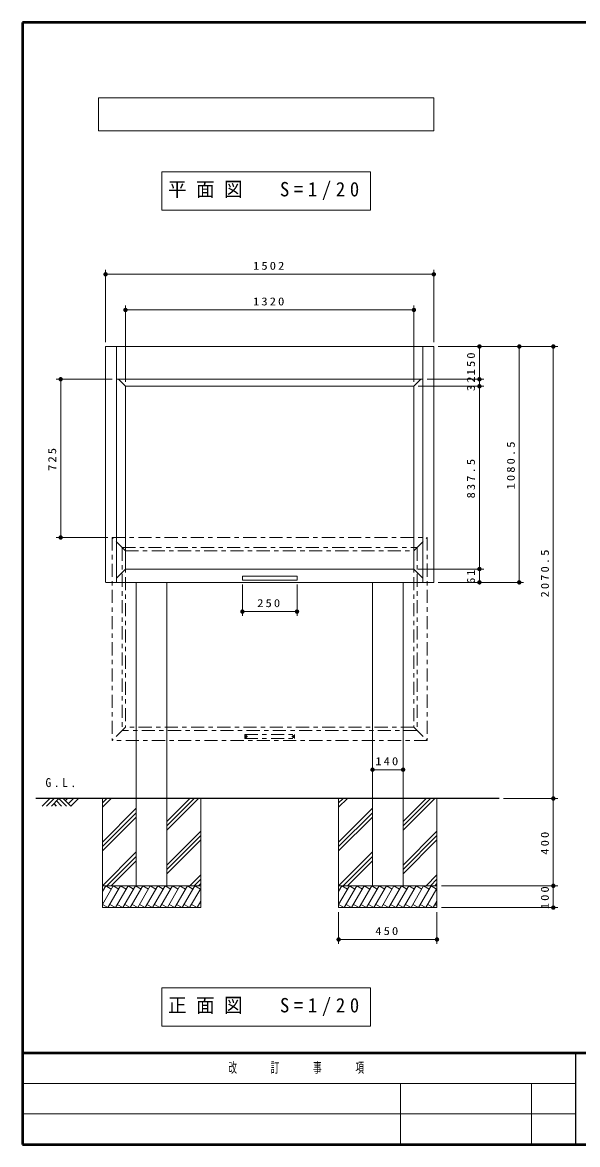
# Model space of a CAD drawing. Units: millimetres on the paper, scale 1:20. Extents: x -365 to 0, y 0 to 257.
# Drawn here: x -365 to -238, y 0 to 257 of the extents above; entities that cross this region are included whole.
import ezdxf

# ---------------------------------------------------------------- set-up
doc = ezdxf.new("R2010")
doc.units = ezdxf.units.MM
doc.linetypes.add('USER2', pattern=[6, 3, -1, 1, -1])
doc.layers.add('1_20', color=7, linetype='Continuous', lineweight=13)
doc.layers.add('NAKAMURA図枠', color=7, linetype='Continuous', lineweight=13)
doc.styles.add('ＭＳ ゴシック', font='')
doc.styles.get('ＭＳ ゴシック').set_extended_font_data('MS Gothic')

# ---------------------------------------------------------------- blocks, each defined once
blk = doc.blocks.new('filled_dot')
at = {"color": 0, "linetype": 'Continuous', "lineweight": -2, "const_width": 1.25}
blk.add_lwpolyline([(-0.625, 0, 1), (0.625, 0, 1)], format="xyb", close=True, dxfattribs=at)

msp = doc.modelspace()

# ---------------------------------------------------------------- linework, layer by layer
at = {"layer": '1_20'}
for p, q in [((-347.582, 232.209), (-347.582, 239.759)), ((-347.582, 239.759), (-270.882, 239.759)), ((-270.882, 239.759), (-270.882, 232.209)), ((-270.882, 232.209), (-347.582, 232.209)), ((-333.132, 222.81), (-333.132, 214.01)), ((-285.332, 222.81), (-333.132, 222.81)), ((-285.332, 214.01), (-285.332, 222.81)), ((-333.132, 214.01), (-285.332, 214.01)), ((-345.982, 182.784), (-270.882, 182.784)), ((-345.982, 128.759), (-345.982, 182.784)), ((-343.482, 182.784), (-343.482, 128.759)), ((-273.382, 128.759), (-273.382, 182.784)), ((-270.882, 182.784), (-270.882, 128.759)), ((-345.982, 177.784), (-345.982, 128.759)), ((-273.382, 175.284), (-343.482, 175.284)), ((-341.432, 173.684), (-343.032, 175.284)), ((-275.432, 173.684), (-273.832, 175.284)), ((-341.432, 131.809), (-341.432, 173.684)), ((-341.432, 173.684), (-275.432, 173.684)), ((-275.432, 173.684), (-275.432, 131.809)), ((-341.432, 131.784), (-343.482, 129.734)), ((-275.432, 131.809), (-341.432, 131.809)), ((-275.432, 131.784), (-273.407, 129.759)), ((-270.882, 128.759), (-345.879, 128.759)), ((-338.957, 59.259), (-338.957, 128.759)), ((-331.957, 128.759), (-331.957, 59.259)), ((-314.682, 129.259), (-314.682, 130.159)), ((-314.682, 130.159), (-302.182, 130.159)), ((-302.182, 129.259), (-314.682, 129.259)), ((-302.182, 130.159), (-302.182, 129.259)), ((-284.907, 59.259), (-284.907, 128.759)), ((-277.907, 128.759), (-277.907, 59.259)), ((-346.707, 78.259), (-345.707, 79.259)), ((-346.707, 77.259), (-344.707, 79.259)), ((-346.707, 54.259), (-346.707, 79.259)), ((-331.957, 74.009), (-326.707, 79.259)), ((-331.957, 73.009), (-325.707, 79.259)), ((-331.957, 72.009), (-324.707, 79.259)), ((-324.207, 79.259), (-324.207, 54.259)), ((-292.657, 78.259), (-291.657, 79.259)), ((-292.657, 77.259), (-290.657, 79.259)), ((-292.657, 54.259), (-292.657, 79.259)), ((-277.907, 74.009), (-272.657, 79.259)), ((-277.907, 73.009), (-271.657, 79.259)), ((-277.907, 72.009), (-270.657, 79.259)), ((-270.157, 79.259), (-270.157, 54.259)), ((-346.707, 69.259), (-338.957, 77.009)), ((-346.707, 68.259), (-338.957, 76.009)), ((-346.707, 67.259), (-338.957, 75.009)), ((-292.657, 69.259), (-284.907, 77.009)), ((-292.657, 68.259), (-284.907, 76.009)), ((-292.657, 67.259), (-284.907, 75.009)), ((-331.957, 64.009), (-324.207, 71.759)), ((-331.957, 63.009), (-324.207, 70.759)), ((-331.957, 62.009), (-324.207, 69.759)), ((-277.907, 64.009), (-270.157, 71.759)), ((-277.907, 63.009), (-270.157, 70.759)), ((-277.907, 62.009), (-270.157, 69.759)), ((-346.707, 59.259), (-338.957, 67.009)), ((-292.657, 59.259), (-284.907, 67.009)), ((-345.707, 59.259), (-338.957, 66.009)), ((-344.707, 59.259), (-338.957, 65.009)), ((-291.657, 59.259), (-284.907, 66.009)), ((-290.657, 59.259), (-284.907, 65.009)), ((-326.707, 59.259), (-324.207, 61.759)), ((-272.657, 59.259), (-270.157, 61.759)), ((-324.207, 59.259), (-346.707, 59.259)), ((-346.707, 54.994), (-344.244, 59.259)), ((-345.943, 59.259), (-346.707, 57.936)), ((-344.669, 58.523), (-345.943, 59.259)), ((-345.433, 54.259), (-342.546, 59.259)), ((-344.244, 59.259), (-342.97, 58.523)), ((-343.734, 54.259), (-340.847, 59.259)), ((-342.546, 59.259), (-341.272, 58.523)), ((-342.035, 54.259), (-339.148, 59.259)), ((-340.847, 59.259), (-339.573, 58.523)), ((-340.337, 54.259), (-337.45, 59.259)), ((-339.148, 59.259), (-337.874, 58.523)), ((-338.638, 54.259), (-335.751, 59.259)), ((-337.45, 59.259), (-336.176, 58.523)), ((-336.939, 54.259), (-334.052, 59.259)), ((-335.751, 59.259), (-334.477, 58.523)), ((-335.241, 54.259), (-332.354, 59.259)), ((-334.052, 59.259), (-332.778, 58.523)), ((-333.542, 54.259), (-330.655, 59.259)), ((-332.354, 59.259), (-331.08, 58.523)), ((-331.843, 54.259), (-328.956, 59.259)), ((-330.655, 59.259), (-329.381, 58.523)), ((-330.144, 54.259), (-327.258, 59.259)), ((-328.956, 59.259), (-327.682, 58.523)), ((-328.446, 54.259), (-325.559, 59.259)), ((-327.258, 59.259), (-325.984, 58.523)), ((-325.707, 59.259), (-324.207, 60.759)), ((-325.559, 59.259), (-324.285, 58.523)), ((-324.707, 59.259), (-324.207, 59.759)), ((-270.157, 59.259), (-292.657, 59.259)), ((-292.657, 54.994), (-290.194, 59.259)), ((-291.893, 59.259), (-292.657, 57.936)), ((-290.619, 58.523), (-291.893, 59.259)), ((-291.383, 54.259), (-288.496, 59.259)), ((-290.194, 59.259), (-288.92, 58.523)), ((-289.684, 54.259), (-286.797, 59.259)), ((-288.496, 59.259), (-287.222, 58.523)), ((-287.985, 54.259), (-285.098, 59.259)), ((-286.797, 59.259), (-285.523, 58.523)), ((-286.287, 54.259), (-283.4, 59.259)), ((-285.098, 59.259), (-283.824, 58.523)), ((-284.588, 54.259), (-281.701, 59.259)), ((-283.4, 59.259), (-282.126, 58.523)), ((-282.889, 54.259), (-280.002, 59.259)), ((-281.701, 59.259), (-280.427, 58.523)), ((-281.191, 54.259), (-278.304, 59.259)), ((-280.002, 59.259), (-278.728, 58.523)), ((-279.492, 54.259), (-276.605, 59.259)), ((-278.304, 59.259), (-277.03, 58.523)), ((-277.793, 54.259), (-274.906, 59.259)), ((-276.605, 59.259), (-275.331, 58.523)), ((-276.094, 54.259), (-273.208, 59.259)), ((-274.906, 59.259), (-273.632, 58.523)), ((-274.396, 54.259), (-271.509, 59.259)), ((-273.208, 59.259), (-271.934, 58.523)), ((-271.657, 59.259), (-270.157, 60.759)), ((-271.509, 59.259), (-270.235, 58.523)), ((-270.657, 59.259), (-270.157, 59.759)), ((-326.747, 54.259), (-324.207, 58.659)), ((-272.697, 54.259), (-270.157, 58.659)), ((-345.433, 54.259), (-346.707, 54.994)), ((-324.207, 54.259), (-346.707, 54.259)), ((-343.734, 54.259), (-345.008, 54.994)), ((-342.035, 54.259), (-343.309, 54.994)), ((-340.337, 54.259), (-341.611, 54.994)), ((-338.638, 54.259), (-339.912, 54.994)), ((-336.939, 54.259), (-338.213, 54.994)), ((-335.241, 54.259), (-336.515, 54.994)), ((-333.542, 54.259), (-334.816, 54.994)), ((-331.843, 54.259), (-333.117, 54.994)), ((-330.145, 54.259), (-331.419, 54.994)), ((-328.446, 54.259), (-329.72, 54.994)), ((-326.747, 54.259), (-328.021, 54.994)), ((-325.049, 54.259), (-326.323, 54.994)), ((-324.207, 55.717), (-325.049, 54.259)), ((-291.383, 54.259), (-292.657, 54.994)), ((-270.157, 54.259), (-292.657, 54.259)), ((-289.684, 54.259), (-290.958, 54.994)), ((-287.985, 54.259), (-289.259, 54.994)), ((-286.287, 54.259), (-287.561, 54.994)), ((-284.588, 54.259), (-285.862, 54.994)), ((-282.889, 54.259), (-284.163, 54.994)), ((-281.191, 54.259), (-282.465, 54.994)), ((-279.492, 54.259), (-280.766, 54.994)), ((-277.793, 54.259), (-279.067, 54.994)), ((-276.095, 54.259), (-277.369, 54.994)), ((-274.396, 54.259), (-275.67, 54.994)), ((-272.697, 54.259), (-273.971, 54.994)), ((-270.999, 54.259), (-272.273, 54.994)), ((-270.157, 55.717), (-270.999, 54.259)), ((-270.574, 54.994), (-270.157, 55.717)), ((-270.157, 54.753), (-270.574, 54.994)), ((-333.132, 35.913), (-333.132, 27.113)), ((-285.332, 35.913), (-333.132, 35.913)), ((-285.332, 27.113), (-285.332, 35.913)), ((-333.132, 27.113), (-285.332, 27.113))]:
    msp.add_line(p, q, dxfattribs=at)
at = {"layer": '1_20', "color": 70}
for p, q in [((-345.982, 183.784), (-345.982, 200.322)), ((-345.982, 199.322), (-270.882, 199.322)), ((-270.882, 183.784), (-270.882, 200.322)), ((-341.432, 174.684), (-341.432, 192.154)), ((-341.432, 191.154), (-275.432, 191.154)), ((-275.432, 174.684), (-275.432, 192.154)), ((-269.882, 182.784), (-250.329, 182.784)), ((-269.882, 182.784), (-242.538, 182.784)), ((-260.445, 182.784), (-260.445, 175.284)), ((-251.329, 182.784), (-251.329, 128.759)), ((-243.538, 182.784), (-243.538, 79.259)), ((-344.482, 175.284), (-357.257, 175.284)), ((-356.257, 139.034), (-356.257, 175.284)), ((-272.382, 175.284), (-259.445, 175.284)), ((-260.445, 175.284), (-260.445, 173.684)), ((-274.432, 173.684), (-259.445, 173.684)), ((-260.445, 173.684), (-260.445, 131.809)), ((-345.482, 139.034), (-357.257, 139.034)), ((-274.432, 131.809), (-259.445, 131.809)), ((-260.445, 131.809), (-260.445, 128.759)), ((-269.882, 128.759), (-250.329, 128.759)), ((-314.682, 128.259), (-314.682, 121.063)), ((-302.182, 128.259), (-302.182, 121.063)), ((-302.182, 122.063), (-314.682, 122.063)), ((-284.907, 85.849), (-277.907, 85.849)), ((-254.937, 79.259), (-242.538, 79.259)), ((-243.538, 79.259), (-243.538, 59.259)), ((-269.157, 59.259), (-242.538, 59.259)), ((-243.538, 59.259), (-243.538, 54.259)), ((-269.157, 54.259), (-242.538, 54.259)), ((-292.657, 53.259), (-292.657, 45.969)), ((-270.157, 53.259), (-270.157, 45.969)), ((-270.157, 46.969), (-292.657, 46.969))]:
    msp.add_line(p, q, dxfattribs=at)
at = {"layer": '1_20', "linetype": 'USER2'}
for p, q in [((-344.482, 139.034), (-344.482, 92.534)), ((-341.432, 135.984), (-344.482, 139.034)), ((-344.482, 139.034), (-272.382, 139.034)), ((-275.432, 135.984), (-272.382, 139.034)), ((-272.382, 139.046), (-272.382, 92.534)), ((-342.157, 136.709), (-342.157, 94.859)), ((-342.157, 136.709), (-274.707, 136.709)), ((-274.707, 136.709), (-274.707, 94.859)), ((-341.432, 135.984), (-341.432, 95.584)), ((-341.432, 135.984), (-275.432, 135.984)), ((-275.432, 135.984), (-275.432, 95.584)), ((-341.432, 95.584), (-344.482, 92.534)), ((-275.432, 95.584), (-341.432, 95.584)), ((-275.432, 95.584), (-272.382, 92.534)), ((-272.382, 92.534), (-344.482, 92.534)), ((-274.707, 94.859), (-342.157, 94.859)), ((-314.132, 93.884), (-314.132, 92.984)), ((-314.132, 93.884), (-302.732, 93.884)), ((-313.832, 93.434), (-314.132, 93.434)), ((-314.132, 92.984), (-302.732, 92.984)), ((-313.832, 93.434), (-313.832, 93.734)), ((-313.832, 93.434), (-313.832, 93.134)), ((-313.832, 93.434), (-313.532, 93.434)), ((-303.032, 93.434), (-303.332, 93.434)), ((-303.032, 93.434), (-303.032, 93.734)), ((-303.032, 93.434), (-303.032, 93.134)), ((-303.032, 93.434), (-302.732, 93.434)), ((-302.732, 93.884), (-302.732, 92.984))]:
    msp.add_line(p, q, dxfattribs=at)
at = {"layer": '1_20', "color": 20, "lineweight": 25}
msp.add_line((-255.937, 79.259), (-361.904, 79.259), dxfattribs=at)
at = {"layer": '1_20', "color": 2, "lineweight": 25}
for p, q in [((-360.492, 77.531), (-358.765, 79.259)), ((-359.496, 77.531), (-357.768, 79.259)), ((-358.388, 77.531), (-356.661, 79.259)), ((-357.823, 78.096), (-357.259, 77.531)), ((-357.214, 78.705), (-356.04, 77.531)), ((-356.661, 79.259), (-354.933, 77.531)), ((-355.664, 79.259), (-353.936, 77.531)), ((-355.172, 78.767), (-354.68, 79.259)), ((-354.489, 78.084), (-353.315, 79.259)), ((-353.936, 77.531), (-352.208, 79.259))]:
    msp.add_line(p, q, dxfattribs=at)
at = {"layer": '1_20', "linetype": 'USER2'}
for centre, radius in [((-313.832, 93.434), 0.2), ((-313.832, 93.434), 0.175), ((-303.032, 93.434), 0.2), ((-303.032, 93.434), 0.175)]:
    msp.add_circle(centre, radius, dxfattribs=at)
at = {"layer": 'NAKAMURA図枠', "lineweight": 50}
for p, q in [((-365, 257), (-365, 0)), ((0, 257), (-365, 257)), ((-365, 21), (0, 21)), ((-365, 0), (0, 0))]:
    msp.add_line(p, q, dxfattribs=at)
at = {"layer": 'NAKAMURA図枠', "color": 211, "lineweight": 25}
msp.add_line((-238.5, 21), (-238.5, 0), dxfattribs=at)
at = {"layer": 'NAKAMURA図枠'}
for p, q in [((-365, 14), (-238.5, 14)), ((-278.5, 14), (-278.5, 0)), ((-248.5, 14), (-248.5, 0)), ((-365, 7), (-238.5, 7))]:
    msp.add_line(p, q, dxfattribs=at)

# ---------------------------------------------------------------- block references
at = {"layer": '1_20', "color": 70, "xscale": 0.4, "yscale": 0.4}
for p in [(-345.982, 199.322), (-341.432, 191.154), (-314.682, 122.063), (-284.907, 85.849), (-292.657, 46.969)]:
    msp.add_blockref('filled_dot', p, dxfattribs=at)
for p, rotation in [((-270.882, 199.322), 180), ((-275.432, 191.154), 180), ((-260.445, 182.784), 270), ((-251.329, 182.784), 270), ((-243.538, 182.784), 270), ((-356.257, 175.284), 270), ((-260.445, 175.284), 270), ((-260.445, 175.284), 90), ((-260.445, 173.684), 270), ((-260.445, 173.684), 90), ((-356.257, 139.034), 90), ((-260.445, 131.809), 270), ((-260.445, 131.809), 90), ((-260.445, 128.759), 90), ((-251.329, 128.759), 90), ((-302.182, 122.063), 180), ((-277.907, 85.849), 180), ((-243.538, 79.259), 270), ((-243.538, 79.259), 90), ((-243.538, 59.259), 270), ((-243.538, 59.259), 90), ((-243.538, 54.259), 90), ((-270.157, 46.969), 180)]:
    msp.add_blockref('filled_dot', p, dxfattribs=dict(at, rotation=rotation))

# ---------------------------------------------------------------- texts
at = {"layer": '1_20', "style": 'ＭＳ ゴシック'}
for s, insert, char_height, attachment_point in [('\\T1.5;\\W0.95;平面図\u3000S=1/20', (-331.732, 218.41), 3.299, 4), ('\\T1.43;\\W0.95;G.L.', (-359.731, 83.927), 2.053, 1), ('\\T1.5;\\W0.95;正面図\u3000S=1/20', (-331.732, 31.513), 3.299, 4)]:
    msp.add_mtext(s, dxfattribs=dict(at, insert=insert, char_height=char_height, attachment_point=attachment_point))
at = {"layer": '1_20', "color": 70, "char_height": 1.833, "attachment_point": 8, "style": 'ＭＳ ゴシック'}
for s, insert in [('\\T1.33;\\W1.15;1502', (-308.432, 200.322)), ('\\T1.33;\\W1.15;1320', (-308.432, 192.154)), ('\\T1.33;\\W1.15;250', (-308.432, 123.063)), ('\\T1.33;\\W1.15;140', (-281.407, 86.849)), ('\\T1.33;\\W1.15;450', (-281.407, 47.969))]:
    msp.add_mtext(s, dxfattribs=dict(at, insert=insert))
at = {"layer": '1_20', "color": 70, "char_height": 1.833, "attachment_point": 8, "rotation": 90, "style": 'ＭＳ ゴシック'}
for s, insert in [('\\T1.33;\\W1.15;150', (-261.445, 179.034)), ('\\T1.34;\\W1.15;32', (-261.445, 174.484)), ('\\T1.33;\\W1.15;725', (-357.257, 157.159)), ('\\T1.33;\\W1.15;1080.5', (-252.329, 155.771)), ('\\T1.33;\\W1.15;837.5', (-261.445, 152.746)), ('\\T1.33;\\W1.15;2070.5', (-244.538, 131.021)), ('\\T1.34;\\W1.1;61', (-261.445, 130.284)), ('\\T1.33;\\W1.15;400', (-244.538, 69.259)), ('\\T1.33;\\W1.15;100', (-244.538, 56.759))]:
    msp.add_mtext(s, dxfattribs=dict(at, insert=insert))
at = {"layer": 'NAKAMURA図枠', "color": 4, "insert": (-301.75, 17.5), "char_height": 2.346, "attachment_point": 5, "style": 'ＭＳ ゴシック'}
msp.add_mtext('\\T1.64;\\W0.6;改\u3000\u3000訂\u3000\u3000事\u3000\u3000項', dxfattribs=at)

doc.saveas('drawing.dxf')
